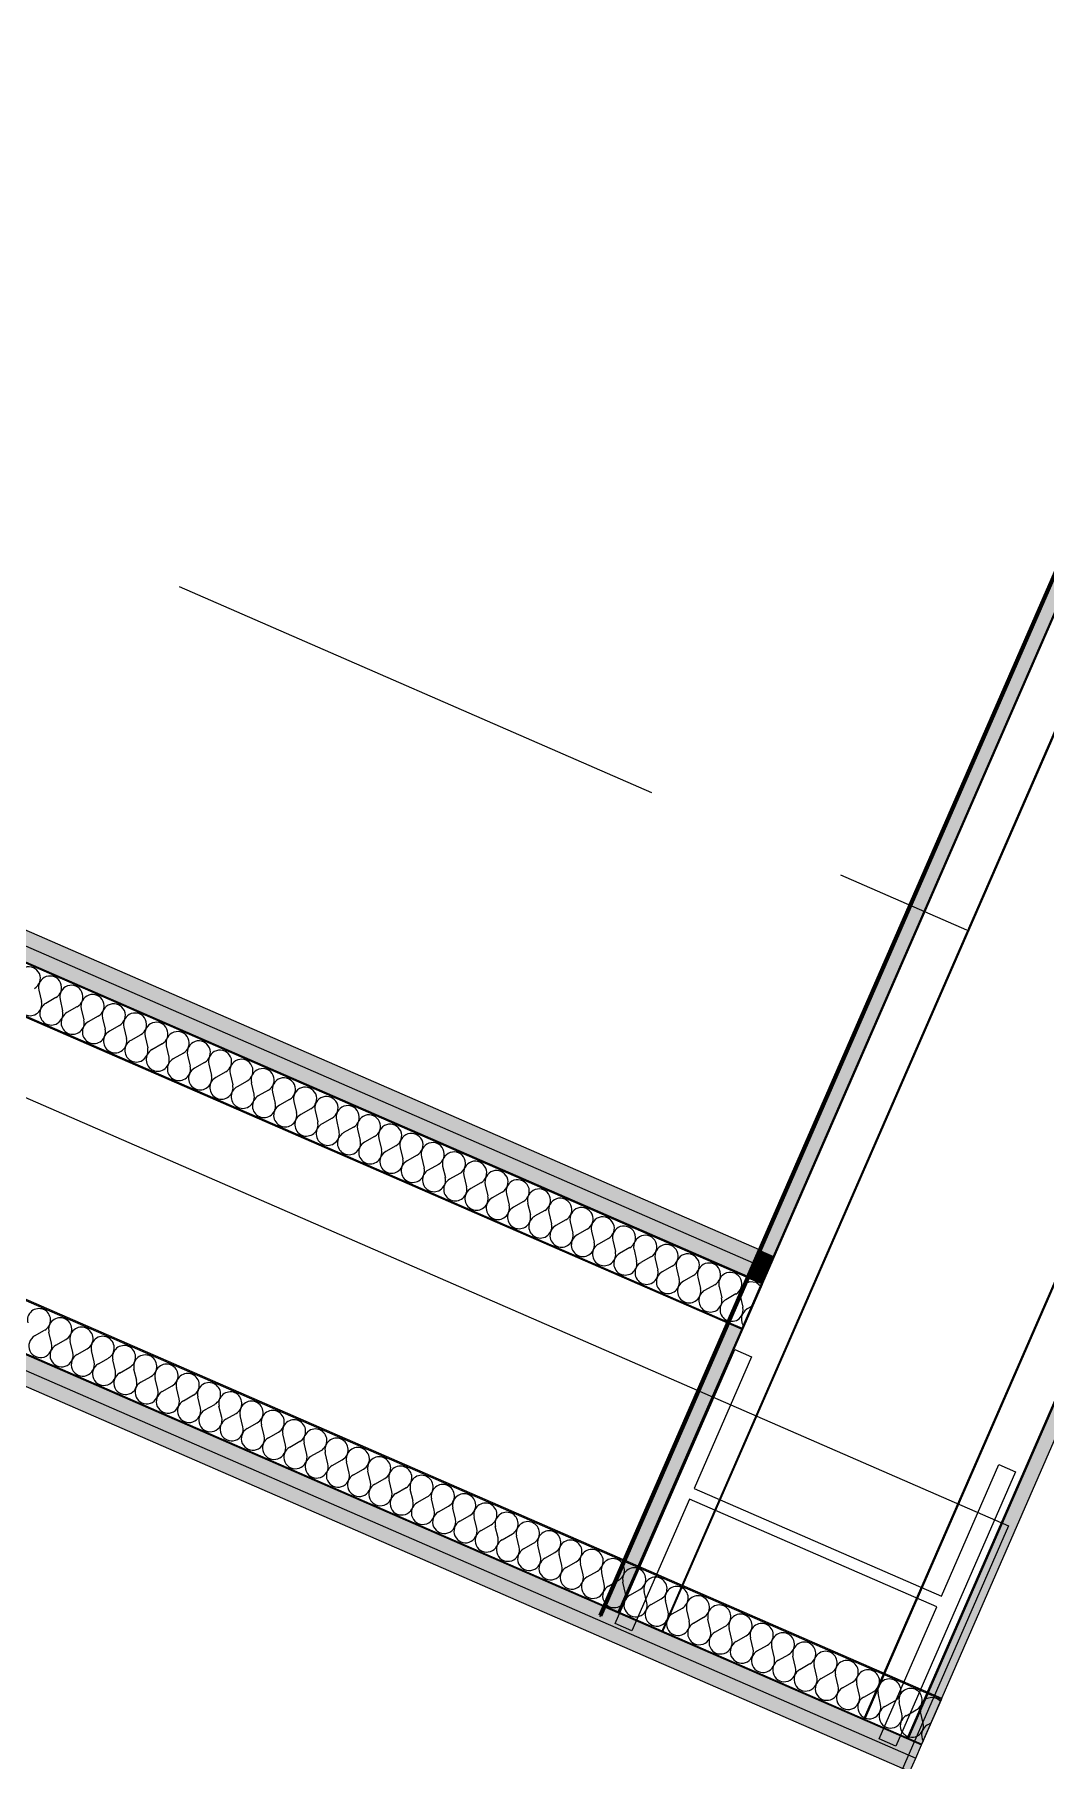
# Model space of a CAD drawing. Header units: millimetres. Extents: x -50172 to 90294, y -80883 to 25069.
# Drawn here: x -39443 to -38405, y -62961 to -61187 of the extents above; entities that cross this region are included whole.
import ezdxf
from ezdxf.enums import TextEntityAlignment as Align

# ---------------------------------------------------------------- set-up
doc = ezdxf.new("R2010")
doc.units = ezdxf.units.MM
doc.header["$MEASUREMENT"] = 0
doc.linetypes.add('Double Dashed', pattern=[1093.611073, 529.166651, -211.666656, 141.111112, -211.666656])
for name, color, linetype in [('A-25-M_Wall_Int', 7, 'Continuous'), ('COLUMN.IFC Import', 7, 'Continuous'), ('New_A-15-MG_Structural_Grid_Phase_2', 7, 'Continuous'), ('New_A-20-M_Floor_Slab', 7, 'Continuous'), ('New_A-25-M_Wall_Int', 7, 'Continuous')]:
    doc.layers.add(name, color=color, linetype=linetype)
for name, color, linetype, lineweight in [('A-25-M_Wall_Int_Pen_No__1', 7, 'Continuous', 13), ('A-25-M_Wall_Int_Pen_No__150', 7, 'Continuous', 0), ('COLUMN.IFC Import_Pen_No__2', 8, 'Continuous', 15), ('New_A-20-M_Floor_Slab_Pen_No__89', 8, 'Continuous', 20), ('New_A-25-M_Wall_Int_Pen_No__1', 7, 'Continuous', 13), ('New_A-25-M_Wall_Int_Pen_No__150', 7, 'Continuous', 0)]:
    doc.layers.add(name, color=color, linetype=linetype, lineweight=lineweight)
for name, color, linetype, lineweight, true_color in [('A-25-M_Wall_Int_Pen_No__107', 7, 'Continuous', 15, 0xa6a6a6), ('A-25-M_Wall_Int_Pen_No__81', 7, 'Continuous', 20, 0x6a6a6a), ('New_A-15-MG_Structural_Grid_Phase_2_Pen_No__222', 7, 'Continuous', 13, 0x65af33), ('New_A-25-M_Wall_Int_Pen_No__107', 7, 'Continuous', 15, 0xa6a6a6), ('New_A-25-M_Wall_Int_Pen_No__27', 7, 'Continuous', 50, 0x2a2a2a), ('New_A-25-M_Wall_Int_Pen_No__81', 7, 'Continuous', 20, 0x6a6a6a)]:
    doc.layers.add(name, color=color, linetype=linetype, lineweight=lineweight, true_color=true_color)
doc.styles.add('GENERATED_STYLE_4', font='')
doc.styles.get('GENERATED_STYLE_4').set_extended_font_data('Swis721 BT')

# ---------------------------------------------------------------- blocks, each defined once
blk = doc.blocks.new('Slab_63_1', base_point=(-42333.3, -61441.2))
at = {"layer": 'New_A-20-M_Floor_Slab_Pen_No__89', "linetype": 'Continuous', "flags": 128}
blk.add_lwpolyline([(-42333.3, -61441.2), (-41972.2, -61401.4), (-41891.3, -61215.9), (-38443.4, -62719.3), (-39389.4, -64888.8), (-38066.6, -65465.6), (-36669.5, -66074.8), (-37137.7, -67148.6), (-37136.7, -67149.1), (-38218.6, -69630.1, -0.146996), (-40926.5, -67202.7, -0.080916), (-41673.9, -65403.7, -0.028315)], format="xyb", close=True, dxfattribs=at)
blk = doc.blocks.new('*X551')
at = {"layer": 'New_A-25-M_Wall_Int_Pen_No__150', "linetype": 'Continuous'}
for p, q in [((-39439, -62169.1), (-39436.2, -62180.7)), ((-39421.5, -62176.7), (-39431.8, -62182.6)), ((-39417.1, -62178.6), (-39414.4, -62190.2)), ((-39399.7, -62186.2), (-39410, -62192.1)), ((-39395.3, -62188.1), (-39392.6, -62199.7)), ((-39377.8, -62195.8), (-39388.2, -62201.6)), ((-39373.5, -62197.7), (-39370.7, -62209.2)), ((-39356, -62205.3), (-39366.4, -62211.1)), ((-39351.7, -62207.2), (-39348.9, -62218.8)), ((-39334.2, -62214.8), (-39344.5, -62220.7)), ((-39329.8, -62216.7), (-39327.1, -62228.3)), ((-39312.4, -62224.3), (-39322.7, -62230.2)), ((-39308, -62226.2), (-39305.3, -62237.8)), ((-39290.5, -62233.8), (-39300.9, -62239.7)), ((-39286.2, -62235.7), (-39283.4, -62247.3)), ((-39268.7, -62243.3), (-39279.1, -62249.2)), ((-39264.4, -62245.2), (-39261.6, -62256.8)), ((-39246.9, -62252.8), (-39257.2, -62258.7)), ((-39242.5, -62254.7), (-39239.8, -62266.3)), ((-39225.1, -62262.4), (-39235.4, -62268.2)), ((-39220.7, -62264.3), (-39218, -62275.8)), ((-39203.2, -62271.9), (-39213.6, -62277.7)), ((-39198.9, -62273.8), (-39196.1, -62285.4)), ((-39181.4, -62281.4), (-39191.8, -62287.3)), ((-39177, -62283.3), (-39174.3, -62294.9)), ((-39159.6, -62290.9), (-39169.9, -62296.8)), ((-39155.2, -62292.8), (-39152.5, -62304.4)), ((-39137.8, -62300.4), (-39148.1, -62306.3)), ((-39133.4, -62302.3), (-39130.7, -62313.9)), ((-39115.9, -62309.9), (-39126.3, -62315.8)), ((-39111.6, -62311.8), (-39108.8, -62323.4)), ((-39094.1, -62319.5), (-39104.5, -62325.3)), ((-39089.7, -62321.4), (-39087, -62332.9)), ((-39072.3, -62329), (-39082.6, -62334.8)), ((-39067.9, -62330.9), (-39065.2, -62342.5)), ((-39050.5, -62338.5), (-39060.8, -62344.4)), ((-39046.1, -62340.4), (-39043.4, -62352)), ((-39028.6, -62348), (-39039, -62353.9)), ((-39024.3, -62349.9), (-39021.5, -62361.5)), ((-39006.8, -62357.5), (-39017.2, -62363.4)), ((-39002.4, -62359.4), (-38999.7, -62371)), ((-38985, -62367), (-38995.3, -62372.9)), ((-38980.6, -62368.9), (-38977.9, -62380.5)), ((-38963.2, -62376.5), (-38973.5, -62382.4)), ((-38958.8, -62378.4), (-38956.1, -62390)), ((-38941.3, -62386.1), (-38951.7, -62391.9)), ((-38937, -62388), (-38934.2, -62399.5)), ((-38919.5, -62395.6), (-38929.9, -62401.4)), ((-38915.1, -62397.5), (-38912.4, -62409.1)), ((-38897.7, -62405.1), (-38908, -62411)), ((-38893.3, -62407), (-38890.6, -62418.6)), ((-38875.9, -62414.6), (-38886.2, -62420.5)), ((-38871.5, -62416.5), (-38868.8, -62428.1)), ((-38854, -62424.1), (-38864.4, -62430)), ((-38849.7, -62426), (-38846.9, -62437.6)), ((-38832.2, -62433.6), (-38842.6, -62439.5)), ((-38827.8, -62435.5), (-38825.1, -62447.1)), ((-38810.4, -62443.1), (-38820.7, -62449)), ((-38806, -62445.1), (-38803.3, -62456.6)), ((-38788.6, -62452.7), (-38798.9, -62458.5)), ((-38784.2, -62454.6), (-38781.4, -62466.2)), ((-38766.7, -62462.2), (-38777.1, -62468.1)), ((-38762.4, -62464.1), (-38759.6, -62475.7)), ((-38744.9, -62471.7), (-38755.3, -62477.6)), ((-38740.5, -62473.6), (-38737.8, -62485.2)), ((-38723.1, -62481.2), (-38733.4, -62487.1))]:
    blk.add_line(p, q, dxfattribs=at)
for centre, start, end in [((-39449.2, -62156.9), 299.5743, 193.3141), ((-39427.4, -62166.4), 299.5743, 193.3141), ((-39405.5, -62175.9), 299.5743, 193.3141), ((-39383.7, -62185.4), 299.5743, 193.3141), ((-39447.8, -62183.4), 246.4442, 13.3141), ((-39426, -62193), 119.5743, 246.4442), ((-39426, -62193), 246.4442, 13.3141), ((-39361.9, -62194.9), 299.5743, 193.3141), ((-39404.1, -62202.5), 119.5743, 246.4442), ((-39404.1, -62202.5), 246.4442, 13.3141), ((-39382.3, -62212), 119.5743, 246.4442), ((-39382.3, -62212), 246.4442, 13.3141), ((-39340.1, -62204.4), 299.5743, 193.3141), ((-39318.2, -62213.9), 299.5743, 193.3141), ((-39360.5, -62221.5), 119.5743, 246.4442), ((-39360.5, -62221.5), 246.4442, 13.3141), ((-39338.7, -62231), 119.5743, 246.4442), ((-39296.4, -62223.5), 299.5743, 193.3141), ((-39274.6, -62233), 299.5743, 193.3141), ((-39338.7, -62231), 246.4442, 13.3141), ((-39316.8, -62240.5), 119.5743, 246.4442), ((-39316.8, -62240.5), 246.4442, 13.3141), ((-39295, -62250), 119.5743, 246.4442), ((-39252.8, -62242.5), 299.5743, 193.3141), ((-39230.9, -62252), 299.5743, 193.3141), ((-39295, -62250), 246.4442, 13.3141), ((-39273.2, -62259.6), 119.5743, 246.4442), ((-39273.2, -62259.6), 246.4442, 13.3141), ((-39251.4, -62269.1), 119.5743, 246.4442), ((-39209.1, -62261.5), 299.5743, 193.3141), ((-39187.3, -62271), 299.5743, 193.3141), ((-39251.4, -62269.1), 246.4442, 13.3141), ((-39229.5, -62278.6), 119.5743, 246.4442), ((-39229.5, -62278.6), 246.4442, 13.3141), ((-39207.7, -62288.1), 119.5743, 246.4442), ((-39165.5, -62280.6), 299.5743, 193.3141), ((-39143.6, -62290.1), 299.5743, 193.3141), ((-39207.7, -62288.1), 246.4442, 13.3141), ((-39185.9, -62297.6), 119.5743, 246.4442), ((-39185.9, -62297.6), 246.4442, 13.3141), ((-39164.1, -62307.1), 119.5743, 246.4442), ((-39121.8, -62299.6), 299.5743, 193.3141), ((-39100, -62309.1), 299.5743, 193.3141), ((-39164.1, -62307.1), 246.4442, 13.3141), ((-39142.2, -62316.6), 119.5743, 246.4442), ((-39142.2, -62316.6), 246.4442, 13.3141), ((-39120.4, -62326.2), 119.5743, 246.4442), ((-39078.2, -62318.6), 299.5743, 193.3141), ((-39120.4, -62326.2), 246.4442, 13.3141), ((-39098.6, -62335.7), 119.5743, 246.4442), ((-39098.6, -62335.7), 246.4442, 13.3141), ((-39056.3, -62328.1), 299.5743, 193.3141), ((-39034.5, -62337.6), 299.5743, 193.3141), ((-39076.8, -62345.2), 119.5743, 246.4442), ((-39076.8, -62345.2), 246.4442, 13.3141), ((-39054.9, -62354.7), 119.5743, 246.4442), ((-39012.7, -62347.2), 299.5743, 193.3141), ((-38990.9, -62356.7), 299.5743, 193.3141), ((-39054.9, -62354.7), 246.4442, 13.3141), ((-39033.1, -62364.2), 119.5743, 246.4442), ((-39033.1, -62364.2), 246.4442, 13.3141), ((-39011.3, -62373.7), 119.5743, 246.4442), ((-38969, -62366.2), 299.5743, 193.3141), ((-38947.2, -62375.7), 299.5743, 193.3141), ((-39011.3, -62373.7), 246.4442, 13.3141), ((-38989.5, -62383.3), 119.5743, 246.4442), ((-38989.5, -62383.3), 246.4442, 13.3141), ((-38967.6, -62392.8), 119.5743, 246.4442), ((-38925.4, -62385.2), 299.5743, 193.3141), ((-38903.6, -62394.7), 299.5743, 193.3141), ((-38967.6, -62392.8), 246.4442, 13.3141), ((-38945.8, -62402.3), 119.5743, 246.4442), ((-38945.8, -62402.3), 246.4442, 13.3141), ((-38924, -62411.8), 119.5743, 246.4442), ((-38881.7, -62404.2), 299.5743, 193.3141), ((-38859.9, -62413.8), 299.5743, 193.3141), ((-38924, -62411.8), 246.4442, 13.3141), ((-38902.2, -62421.3), 119.5743, 246.4442), ((-38902.2, -62421.3), 246.4442, 13.3141), ((-38880.3, -62430.8), 119.5743, 246.4442), ((-38838.1, -62423.3), 299.5743, 193.3141), ((-38816.3, -62432.8), 299.5743, 193.3141), ((-38880.3, -62430.8), 246.4442, 13.3141), ((-38858.5, -62440.3), 119.5743, 246.4442), ((-38858.5, -62440.3), 246.4442, 13.3141), ((-38836.7, -62449.9), 119.5743, 246.4442), ((-38794.4, -62442.3), 299.5743, 193.3141), ((-38772.6, -62451.8), 299.5743, 193.3141), ((-38836.7, -62449.9), 246.4442, 13.3141), ((-38814.9, -62459.4), 119.5743, 246.4442), ((-38814.9, -62459.4), 246.4442, 13.3141), ((-38750.8, -62461.3), 299.5743, 193.3141), ((-38793, -62468.9), 119.5743, 246.4442), ((-38793, -62468.9), 246.4442, 13.3141), ((-38771.2, -62478.4), 119.5743, 246.4442), ((-38729, -62470.9), 299.5743, 193.3141), ((-38707.1, -62480.4), 128.3153, 184.5655), ((-38771.2, -62478.4), 246.4442, 13.3141), ((-38749.4, -62487.9), 119.5743, 246.4442), ((-38749.4, -62487.9), 246.4442, 13.3141), ((-38727.6, -62497.4), 119.5743, 246.4442), ((-38727.6, -62497.4), 246.4442, 253.2141)]:
    blk.add_arc(centre, 11.9, start, end, dxfattribs=at)
blk = doc.blocks.new('Wall_133_1', base_point=(-38372.8, -62578))
at = {"layer": 'New_A-25-M_Wall_Int_Pen_No__107', "linetype": 'Continuous'}
for points in [[(-38699.1, -62435.8), (-45047.7, -59668), (-45053.7, -59681.7), (-38705.1, -62449.5)], [(-38705.1, -62449.5), (-45053.7, -59681.7), (-45059.7, -59695.5), (-38711.1, -62463.3)]]:
    blk.add_hatch(color=256, dxfattribs=at).paths.add_polyline_path(points)
at = {"layer": 'New_A-25-M_Wall_Int_Pen_No__81', "linetype": 'Continuous', "lineweight": 0, "true_color": 0x353535}
for points in [[(-38711.1, -62463.3), (-45059.7, -59695.5), (-45060.1, -59696.4), (-38711.5, -62464.2)], [(-44550.3, -59974.3), (-38731.9, -62510.9), (-38731.5, -62510), (-44549.9, -59973.3)]]:
    blk.add_hatch(color=250, dxfattribs=at).paths.add_polyline_path(points)
at = {"layer": 'New_A-25-M_Wall_Int_Pen_No__1', "linetype": 'Continuous'}
for p, q in [((-38705.1, -62449.5), (-45053.7, -59681.7)), ((-38711.5, -62464.2), (-45060.1, -59696.4)), ((-38711.1, -62463.3), (-45059.7, -59695.5)), ((-38731.5, -62510), (-44549.9, -59973.3)), ((-38705.1, -62449.5), (-38699.1, -62435.8)), ((-38711.1, -62463.3), (-38705.1, -62449.5)), ((-38731.5, -62510), (-38711.5, -62464.2)), ((-38711.5, -62464.2), (-38711.1, -62463.3)), ((-38731.9, -62510.9), (-38731.5, -62510))]:
    blk.add_line(p, q, dxfattribs=at)
at = {"layer": 'New_A-25-M_Wall_Int_Pen_No__1', "linetype": 'Continuous', "flags": 128}
for points in [[(-38699.1, -62435.8), (-45047.7, -59668)], [(-44550.3, -59974.3), (-38731.9, -62510.9)], [(-38698.2, -62436.2), (-38704.2, -62449.9)], [(-38704.2, -62449.9), (-38731, -62511.3)]]:
    blk.add_lwpolyline(points, dxfattribs=at)
at = {"layer": 'New_A-25-M_Wall_Int', "color": 250, "lineweight": 50, "true_color": 0x2a2a2a}
blk.add_blockref('*X551', (0, 0), dxfattribs=at)
blk = doc.blocks.new('Wall_202_1', base_point=(-32819.6, -48952))
at = {"layer": 'New_A-25-M_Wall_Int_Pen_No__81', "linetype": 'Continuous', "lineweight": 0, "true_color": 0x353535}
blk.add_hatch(color=250, dxfattribs=at).paths.add_polyline_path([(-32819.6, -48952), (-38862.9, -62811.4), (-38862, -62811.8), (-32818.6, -48952.4)])
at = {"layer": 'New_A-25-M_Wall_Int_Pen_No__27', "linetype": 'Continuous', "flags": 128}
for points in [[(-32819.6, -48952), (-38862.9, -62811.4)], [(-38862, -62811.8), (-32818.6, -48952.4)], [(-38862.9, -62811.4), (-38862, -62811.8)]]:
    blk.add_lwpolyline(points, dxfattribs=at)
blk = doc.blocks.new('*X655')
at = {"layer": 'A-25-M_Wall_Int_Pen_No__150', "linetype": 'Continuous'}
for p, q in [((-39443.2, -62524.3), (-39432.9, -62518.4)), ((-39425.7, -62531.9), (-39428.5, -62520.3)), ((-39421.4, -62533.8), (-39411, -62527.9)), ((-39403.9, -62541.4), (-39406.7, -62529.9)), ((-39399.6, -62543.3), (-39389.2, -62537.5)), ((-39382.1, -62551), (-39384.8, -62539.4)), ((-39377.7, -62552.9), (-39367.4, -62547)), ((-39360.3, -62560.5), (-39363, -62548.9)), ((-39355.9, -62562.4), (-39345.6, -62556.5)), ((-39338.4, -62570), (-39341.2, -62558.4)), ((-39334.1, -62571.9), (-39323.7, -62566)), ((-39316.6, -62579.5), (-39319.4, -62567.9)), ((-39312.3, -62581.4), (-39301.9, -62575.5)), ((-39294.8, -62589), (-39297.5, -62577.4)), ((-39290.4, -62590.9), (-39280.1, -62585)), ((-39273, -62598.5), (-39275.7, -62587)), ((-39268.6, -62600.4), (-39258.3, -62594.6)), ((-39251.1, -62608.1), (-39253.9, -62596.5)), ((-39246.8, -62610), (-39236.4, -62604.1)), ((-39229.3, -62617.6), (-39232.1, -62606)), ((-39225, -62619.5), (-39214.6, -62613.6)), ((-39207.5, -62627.1), (-39210.2, -62615.5)), ((-39203.1, -62629), (-39192.8, -62623.1)), ((-39185.7, -62636.6), (-39188.4, -62625)), ((-39181.3, -62638.5), (-39171, -62632.6)), ((-39163.8, -62646.1), (-39166.6, -62634.5)), ((-39159.5, -62648), (-39149.1, -62642.1)), ((-39142, -62655.6), (-39144.8, -62644.1)), ((-39137.7, -62657.5), (-39127.3, -62651.7)), ((-39120.2, -62665.2), (-39122.9, -62653.6)), ((-39115.8, -62667.1), (-39105.5, -62661.2)), ((-39098.4, -62674.7), (-39101.1, -62663.1)), ((-39094, -62676.6), (-39083.7, -62670.7)), ((-39076.5, -62684.2), (-39079.3, -62672.6)), ((-39072.2, -62686.1), (-39061.8, -62680.2)), ((-39054.7, -62693.7), (-39057.5, -62682.1)), ((-39050.4, -62695.6), (-39040, -62689.7)), ((-39032.9, -62703.2), (-39035.6, -62691.6)), ((-39028.5, -62705.1), (-39018.2, -62699.2)), ((-39011.1, -62712.7), (-39013.8, -62701.2)), ((-39006.7, -62714.6), (-38996.4, -62708.8)), ((-38989.2, -62722.3), (-38992, -62710.7)), ((-38984.9, -62724.2), (-38974.5, -62718.3)), ((-38967.4, -62731.8), (-38970.2, -62720.2)), ((-38963.1, -62733.7), (-38952.7, -62727.8)), ((-38945.6, -62741.3), (-38948.3, -62729.7)), ((-38941.2, -62743.2), (-38930.9, -62737.3)), ((-38923.8, -62750.8), (-38926.5, -62739.2)), ((-38919.4, -62752.7), (-38909.1, -62746.8)), ((-38902, -62760.3), (-38904.7, -62748.7)), ((-38897.6, -62762.2), (-38887.2, -62756.3)), ((-38880.1, -62769.8), (-38882.9, -62758.3)), ((-38875.8, -62771.7), (-38865.4, -62765.9)), ((-38858.3, -62779.4), (-38861, -62767.8)), ((-38853.9, -62781.3), (-38843.6, -62775.4)), ((-38836.5, -62788.9), (-38839.2, -62777.3)), ((-38832.1, -62790.8), (-38821.8, -62784.9)), ((-38814.7, -62798.4), (-38817.4, -62786.8)), ((-38810.3, -62800.3), (-38799.9, -62794.4)), ((-38792.8, -62807.9), (-38795.6, -62796.3)), ((-38788.5, -62809.8), (-38778.1, -62803.9)), ((-38771, -62817.4), (-38773.7, -62805.8)), ((-38766.6, -62819.3), (-38756.3, -62813.4)), ((-38749.2, -62826.9), (-38751.9, -62815.4)), ((-38744.8, -62828.8), (-38734.5, -62823)), ((-38727.4, -62836.5), (-38730.1, -62824.9)), ((-38723, -62838.4), (-38712.6, -62832.5)), ((-38705.5, -62846), (-38708.3, -62834.4)), ((-38701.2, -62847.9), (-38690.8, -62842)), ((-38683.7, -62855.5), (-38686.4, -62843.9)), ((-38679.3, -62857.4), (-38669, -62851.5)), ((-38661.9, -62865), (-38664.6, -62853.4)), ((-38657.5, -62866.9), (-38647.2, -62861)), ((-38640.1, -62874.5), (-38642.8, -62862.9)), ((-38635.7, -62876.4), (-38625.3, -62870.5)), ((-38618.2, -62884), (-38621, -62872.5)), ((-38613.9, -62885.9), (-38603.5, -62880.1)), ((-38596.4, -62893.6), (-38599.1, -62882)), ((-38592, -62895.5), (-38581.7, -62889.6)), ((-38574.6, -62903.1), (-38577.3, -62891.5)), ((-38570.2, -62905), (-38559.9, -62899.1)), ((-38552.8, -62912.6), (-38555.5, -62901)), ((-38548.4, -62914.5), (-38538, -62908.6)), ((-38530.9, -62922.1), (-38533.7, -62910.5)), ((-38526.6, -62924), (-38522.7, -62921.8))]:
    blk.add_line(p, q, dxfattribs=at)
for centre, start, end in [((-39438.7, -62508.1), 66.4404, 193.3103), ((-39438.7, -62508.1), 299.5705, 66.4404), ((-39416.9, -62517.6), 66.4404, 193.3103), ((-39416.9, -62517.6), 299.5705, 66.4404), ((-39437.3, -62534.7), 119.5705, 13.3103), ((-39395.1, -62527.1), 66.4404, 193.3103), ((-39395.1, -62527.1), 299.5705, 66.4404), ((-39373.3, -62536.6), 66.4404, 193.3103), ((-39373.3, -62536.6), 299.5705, 66.4404), ((-39415.5, -62544.2), 119.5705, 13.3103), ((-39393.7, -62553.7), 119.5705, 13.3103), ((-39351.4, -62546.1), 66.4404, 193.3103), ((-39351.4, -62546.1), 299.5705, 66.4404), ((-39329.6, -62555.7), 66.4404, 193.3103), ((-39329.6, -62555.7), 299.5705, 66.4404), ((-39371.9, -62563.2), 119.5705, 13.3103), ((-39350, -62572.7), 119.5705, 13.3103), ((-39307.8, -62565.2), 66.4404, 193.3103), ((-39307.8, -62565.2), 299.5705, 66.4404), ((-39286, -62574.7), 66.4404, 193.3103), ((-39286, -62574.7), 299.5705, 66.4404), ((-39328.2, -62582.2), 119.5705, 13.3103), ((-39306.4, -62591.8), 119.5705, 13.3103), ((-39264.1, -62584.2), 66.4404, 193.3103), ((-39264.1, -62584.2), 299.5705, 66.4404), ((-39242.3, -62593.7), 66.4404, 193.3103), ((-39284.6, -62601.3), 119.5705, 13.3103), ((-39242.3, -62593.7), 299.5705, 66.4404), ((-39220.5, -62603.2), 66.4404, 193.3103), ((-39220.5, -62603.2), 299.5705, 66.4404), ((-39262.7, -62610.8), 119.5705, 13.3103), ((-39240.9, -62620.3), 119.5705, 13.3103), ((-39198.7, -62612.8), 66.4404, 193.3103), ((-39198.7, -62612.8), 299.5705, 66.4404), ((-39176.8, -62622.3), 66.4404, 193.3103), ((-39176.8, -62622.3), 299.5705, 66.4404), ((-39219.1, -62629.8), 119.5705, 13.3103), ((-39197.3, -62639.3), 119.5705, 13.3103), ((-39155, -62631.8), 66.4404, 193.3103), ((-39155, -62631.8), 299.5705, 66.4404), ((-39133.2, -62641.3), 66.4404, 193.3103), ((-39133.2, -62641.3), 299.5705, 66.4404), ((-39175.4, -62648.9), 119.5705, 13.3103), ((-39153.6, -62658.4), 119.5705, 13.3103), ((-39111.4, -62650.8), 66.4404, 193.3103), ((-39111.4, -62650.8), 299.5705, 66.4404), ((-39089.5, -62660.3), 66.4404, 193.3103), ((-39089.5, -62660.3), 299.5705, 66.4404), ((-39131.8, -62667.9), 119.5705, 13.3103), ((-39110, -62677.4), 119.5705, 13.3103), ((-39067.7, -62669.9), 66.4404, 193.3103), ((-39067.7, -62669.9), 299.5705, 66.4404), ((-39045.9, -62679.4), 66.4404, 193.3103), ((-39045.9, -62679.4), 299.5705, 66.4404), ((-39088.1, -62686.9), 119.5705, 13.3103), ((-39066.3, -62696.4), 119.5705, 13.3103), ((-39024.1, -62688.9), 66.4404, 193.3103), ((-39024.1, -62688.9), 299.5705, 66.4404), ((-39002.2, -62698.4), 66.4404, 193.3103), ((-39002.2, -62698.4), 299.5705, 66.4404), ((-39044.5, -62706), 119.5705, 13.3103), ((-39022.7, -62715.5), 119.5705, 13.3103), ((-38980.4, -62707.9), 66.4404, 193.3103), ((-38980.4, -62707.9), 299.5705, 66.4404), ((-38958.6, -62717.4), 66.4404, 193.3103), ((-39000.8, -62725), 119.5705, 13.3103), ((-38958.6, -62717.4), 299.5705, 66.4404), ((-38936.8, -62727), 66.4404, 193.3103), ((-38936.8, -62727), 299.5705, 66.4404), ((-38979, -62734.5), 119.5705, 13.3103), ((-38957.2, -62744), 119.5705, 13.3103), ((-38914.9, -62736.5), 66.4404, 193.3103), ((-38914.9, -62736.5), 299.5705, 66.4404), ((-38893.1, -62746), 66.4404, 193.3103), ((-38893.1, -62746), 299.5705, 66.4404), ((-38935.4, -62753.5), 119.5705, 13.3103), ((-38913.5, -62763.1), 119.5705, 13.3103), ((-38871.3, -62755.5), 66.4404, 193.3103), ((-38871.3, -62755.5), 299.5705, 66.4404), ((-38849.5, -62765), 66.4404, 193.3103), ((-38849.5, -62765), 299.5705, 66.4404), ((-38891.7, -62772.6), 119.5705, 13.3103), ((-38869.9, -62782.1), 119.5705, 13.3103), ((-38827.6, -62774.5), 66.4404, 193.3103), ((-38827.6, -62774.5), 299.5705, 66.4404), ((-38805.8, -62784.1), 66.4404, 193.3103), ((-38805.8, -62784.1), 299.5705, 66.4404), ((-38848.1, -62791.6), 119.5705, 13.3103), ((-38826.2, -62801.1), 119.5705, 13.3103), ((-38784, -62793.6), 66.4404, 193.3103), ((-38784, -62793.6), 299.5705, 66.4404), ((-38762.2, -62803.1), 66.4404, 193.3103), ((-38762.2, -62803.1), 299.5705, 66.4404), ((-38804.4, -62810.6), 119.5705, 13.3103), ((-38782.6, -62820.2), 119.5705, 13.3103), ((-38740.3, -62812.6), 66.4404, 193.3103), ((-38740.3, -62812.6), 299.5705, 66.4404), ((-38718.5, -62822.1), 66.4404, 193.3103), ((-38718.5, -62822.1), 299.5705, 66.4404), ((-38760.8, -62829.7), 119.5705, 13.3103), ((-38738.9, -62839.2), 119.5705, 13.3103), ((-38696.7, -62831.6), 66.4404, 193.3103), ((-38696.7, -62831.6), 299.5705, 66.4404), ((-38674.9, -62841.2), 66.4404, 193.3103), ((-38717.1, -62848.7), 119.5705, 13.3103), ((-38695.3, -62858.2), 119.5705, 13.3103), ((-38674.9, -62841.2), 299.5705, 66.4404), ((-38653, -62850.7), 66.4404, 193.3103), ((-38653, -62850.7), 299.5705, 66.4404), ((-38673.5, -62867.7), 119.5705, 13.3103), ((-38631.2, -62860.2), 66.4404, 193.3103), ((-38631.2, -62860.2), 299.5705, 66.4404), ((-38609.4, -62869.7), 66.4404, 193.3103), ((-38609.4, -62869.7), 299.5705, 66.4404), ((-38651.6, -62877.3), 119.5705, 13.3103), ((-38629.8, -62886.8), 119.5705, 13.3103), ((-38587.6, -62879.2), 66.4404, 193.3103), ((-38587.6, -62879.2), 299.5705, 66.4404), ((-38565.7, -62888.7), 66.4404, 193.3103), ((-38565.7, -62888.7), 299.5705, 66.4404), ((-38608, -62896.3), 119.5705, 13.3103), ((-38586.2, -62905.8), 119.5705, 13.3103), ((-38543.9, -62898.3), 66.4404, 193.3103), ((-38543.9, -62898.3), 299.5705, 66.4404), ((-38522.1, -62907.8), 66.4404, 193.3103), ((-38522.1, -62907.8), 41.3744, 66.4404), ((-38564.3, -62915.3), 119.5705, 13.3103), ((-38542.5, -62924.8), 119.5705, 13.3103), ((-38520.7, -62934.4), 119.5705, 211.2471)]:
    blk.add_arc(centre, 11.9, start, end, dxfattribs=at)
blk = doc.blocks.new('Wall_205_1', base_point=(-38544.6, -62972))
at = {"layer": 'A-25-M_Wall_Int_Pen_No__107', "linetype": 'Continuous'}
for points in [[(-41668.7, -61593.4), (-41668.6, -61593.5), (-38538.6, -62958.3), (-38532.6, -62944.5), (-41670.7, -61576.2, 0.000117)], [(-41650.7, -61617.6), (-38544.6, -62972), (-38538.6, -62958.3), (-41652.7, -61600.4, 0.000117)]]:
    blk.add_hatch(color=256, dxfattribs=at).paths.add_polyline_path(points)
at = {"layer": 'A-25-M_Wall_Int_Pen_No__81', "linetype": 'Continuous', "lineweight": 0, "true_color": 0x353535}
for points in [[(-41747.5, -61487.1), (-38512.2, -62897.8), (-38511.8, -62896.9), (-41747.6, -61485.9)], [(-41686.6, -61569.2), (-41686.5, -61569.3), (-38532.6, -62944.5), (-38532.2, -62943.6), (-41686.7, -61568.1)]]:
    blk.add_hatch(color=250, dxfattribs=at).paths.add_polyline_path(points)
at = {"layer": 'A-25-M_Wall_Int_Pen_No__1', "linetype": 'Continuous'}
for p, q in [((-41747.5, -61487.1), (-38512.2, -62897.8)), ((-41687.7, -61567.7), (-38532.2, -62943.6)), ((-41686.5, -61569.3), (-38532.6, -62944.5)), ((-41668.6, -61593.5), (-38538.6, -62958.3))]:
    blk.add_line(p, q, dxfattribs=at)
at = {"layer": 'A-25-M_Wall_Int_Pen_No__1', "linetype": 'Continuous', "flags": 128}
for points in [[(-38511.8, -62896.9), (-41748.7, -61485.4)], [(-41650.7, -61617.6), (-38544.6, -62972)], [(-38532.2, -62943.6), (-38512.2, -62897.8)], [(-38512.2, -62897.8), (-38511.8, -62896.9)], [(-38538.6, -62958.3), (-38532.6, -62944.5)], [(-38532.6, -62944.5), (-38532.2, -62943.6)], [(-38544.6, -62972), (-38538.6, -62958.3)]]:
    blk.add_lwpolyline(points, dxfattribs=at)
at = {"layer": 'A-25-M_Wall_Int', "color": 250, "lineweight": 50, "true_color": 0x2a2a2a}
blk.add_blockref('*X655', (0, 0), dxfattribs=at)
blk = doc.blocks.new('*X862')
at = {"layer": 'New_A-25-M_Wall_Int_Pen_No__150', "linetype": 'Continuous'}
for p, q in [((-38708.8, -62468.6), (-38713.2, -62470.5)), ((-38702.4, -62469.5), (-38708.8, -62468.6)), ((-38698, -62473.1), (-38702.4, -62469.5)), ((-38718.7, -62483.2), (-38716, -62494.7)), ((-38730, -62509), (-38729.2, -62509.2)), ((-38729.2, -62509.2), (-38725.9, -62509.2)), ((-38725.9, -62509.2), (-38722.7, -62508.3)), ((-38722.7, -62508.3), (-38719.9, -62506.6)), ((-38719.9, -62506.6), (-38717.7, -62504.1)), ((-38717.7, -62504.1), (-38716.3, -62501.2)), ((-38717.3, -62504.3), (-38717.6, -62507.6)), ((-38717.6, -62507.6), (-38717, -62510.8)), ((-38716.2, -62501.2), (-38717.3, -62504.3)), ((-38717, -62510.8), (-38715.6, -62513.6)), ((-38716.3, -62501.2), (-38715.7, -62498)), ((-38714.2, -62498.6), (-38716.2, -62501.2)), ((-38715.7, -62498), (-38716, -62494.7)), ((-38711.6, -62496.6), (-38714.2, -62498.6)), ((-38707.1, -62494), (-38711.6, -62496.6))]:
    blk.add_line(p, q, dxfattribs=at)
blk = doc.blocks.new('Wall_378_1', base_point=(-32635.2, -49419.9))
at = {"layer": 'A-25-M_Wall_Int_Pen_No__107', "linetype": 'Continuous'}
for points in [[(-38684.5, -62442.2), (-32810.9, -48972.3), (-32818.7, -48952.6), (-38698.2, -62436.2)], [(-34074.2, -52682.5), (-38546.4, -62938.5), (-38532.6, -62944.5), (-34060.5, -52688.5)], [(-38698.2, -62436.2), (-38704.2, -62449.9), (-38690.5, -62455.9), (-38684.5, -62442.2)], [(-38731, -62511.3), (-38858, -62802.6), (-38844.3, -62808.6), (-38717.2, -62517.3)]]:
    blk.add_hatch(color=256, dxfattribs=at).paths.add_polyline_path(points)
at = {"layer": 'A-25-M_Wall_Int_Pen_No__81', "linetype": 'Continuous', "lineweight": 0, "true_color": 0x353535}
for points in [[(-38695.5, -62470), (-32810.4, -48973.6), (-32810.9, -48972.3), (-38696.5, -62469.7)], [(-38798.4, -62828.6), (-32785.1, -49038.1), (-32785.6, -49036.8), (-38799.4, -62828.2)], [(-38591.3, -62919), (-32668.3, -49335.6), (-32668.8, -49334.3), (-38592.2, -62918.6)], [(-34069.1, -52668.4), (-38547.3, -62938.1), (-38546.4, -62938.5), (-34068.2, -52668.8)], [(-38696.9, -62470.6), (-38844.3, -62808.6), (-38843.4, -62809), (-38695.9, -62471)], [(-38696.5, -62469.7), (-38696.9, -62470.6), (-38695.9, -62471), (-38695.5, -62470)]]:
    blk.add_hatch(color=250, dxfattribs=at).paths.add_polyline_path(points)
at = {"layer": 'New_A-25-M_Wall_Int_Pen_No__107', "linetype": 'Continuous'}
blk.add_hatch(color=256, dxfattribs=at).paths.add_polyline_path([(-38704.2, -62449.9), (-38710.2, -62463.7), (-38696.5, -62469.7), (-38690.5, -62455.9)])
at = {"layer": 'New_A-25-M_Wall_Int_Pen_No__81', "linetype": 'Continuous', "lineweight": 0, "true_color": 0x353535}
for points in [[(-38710.2, -62463.7), (-38710.6, -62464.6), (-38696.9, -62470.6), (-38696.5, -62469.7)], [(-38730.6, -62510.4), (-38731, -62511.3), (-38717.2, -62517.3), (-38716.8, -62516.4)]]:
    blk.add_hatch(color=250, dxfattribs=at).paths.add_polyline_path(points)
at = {"layer": 'A-25-M_Wall_Int_Pen_No__1', "linetype": 'Continuous'}
for p, q in [((-38695.5, -62470), (-32810.4, -48973.6)), ((-38684.5, -62442.2), (-32810.9, -48972.3)), ((-38799.4, -62828.2), (-32785.6, -49036.8)), ((-38798.4, -62828.6), (-32785.1, -49038.1)), ((-38592.2, -62918.6), (-32668.8, -49334.3)), ((-38591.3, -62919), (-32668.3, -49335.6)), ((-38547.3, -62938.1), (-32643.5, -49398.8)), ((-38546.4, -62938.5), (-34068.2, -52668.8)), ((-38696.5, -62469.7), (-38690.5, -62455.9)), ((-38690.5, -62455.9), (-38684.5, -62442.2)), ((-38843.4, -62809), (-38695.9, -62471)), ((-38716.8, -62516.4), (-38696.9, -62470.6)), ((-38695.9, -62471), (-38695.5, -62470)), ((-38844.3, -62808.6), (-38717.2, -62517.3))]:
    blk.add_line(p, q, dxfattribs=at)
at = {"layer": 'A-25-M_Wall_Int_Pen_No__1', "linetype": 'Continuous', "flags": 128}
for points in [[(-32818.7, -48952.6), (-38698.2, -62436.2)], [(-38532.6, -62944.5), (-34060.5, -52688.5)], [(-38731, -62511.3), (-38858, -62802.6)], [(-38858, -62802.6), (-38532.6, -62944.5)]]:
    blk.add_lwpolyline(points, dxfattribs=at)
at = {"layer": 'New_A-25-M_Wall_Int_Pen_No__1', "linetype": 'Continuous'}
for p, q in [((-38690.5, -62455.9), (-38704.2, -62449.9)), ((-38710.6, -62464.6), (-38696.9, -62470.6)), ((-38696.5, -62469.7), (-38710.2, -62463.7)), ((-38730.6, -62510.4), (-38716.8, -62516.4)), ((-38731, -62511.3), (-38717.2, -62517.3))]:
    blk.add_line(p, q, dxfattribs=at)
at = {"layer": 'A-25-M_Wall_Int', "color": 250, "lineweight": 50, "true_color": 0x2a2a2a}
blk.add_blockref('*X862', (0, 0), dxfattribs=at)
blk = doc.blocks.new('Standard grid marker_8')
at = {"layer": 'New_A-15-MG_Structural_Grid_Phase_2_Pen_No__222', "linetype": 'Double Dashed'}
blk.add_line((705.1, 0), (12883.5, 0), dxfattribs=at)
at = {"layer": 'New_A-15-MG_Structural_Grid_Phase_2_Pen_No__222', "style": 'GENERATED_STYLE_4'}
blk.add_attdef('AC_MarkerText_1', text='', height=350, rotation=360, dxfattribs=at).set_placement((-500, 43.4), align=Align.MIDDLE_CENTER)
blk = doc.blocks.new('Column 165')
at = {"layer": 'COLUMN.IFC Import_Pen_No__2', "linetype": 'Continuous'}
for p, q in [((-153.7, 157.25), (153.7, 157.25)), ((-153.7, 138.55), (-153.7, 157.25)), ((153.7, 157.25), (153.7, 138.55)), ((-6, 138.55), (-153.7, 138.55)), ((-6, -138.55), (-6, 138.55)), ((6, 138.55), (6, -138.55)), ((153.7, 138.55), (6, 138.55)), ((-153.7, -138.55), (-6, -138.55)), ((-153.7, -157.25), (-153.7, -138.55)), ((6, -138.55), (153.7, -138.55)), ((153.7, -138.55), (153.7, -157.25)), ((153.7, -157.25), (-153.7, -157.25))]:
    blk.add_line(p, q, dxfattribs=at)

msp = doc.modelspace()

# ---------------------------------------------------------------- block references
at = {"layer": 'A-25-M_Wall_Int', "color": 250, "lineweight": 50, "true_color": 0x2a2a2a}
for name, p in [('Wall_378_1', (-32635.2, -49419.9)), ('Wall_205_1', (-38544.6, -62972))]:
    msp.add_blockref(name, p, dxfattribs=at)
at = {"layer": 'COLUMN.IFC Import', "linetype": 'Continuous', "zscale": 1000, "rotation": 66.44041158398767}
msp.add_blockref('Column 165', (-38641.6, -62741.9), dxfattribs=at)
at = {"layer": 'New_A-15-MG_Structural_Grid_Phase_2', "color": 8, "linetype": 'Continuous', "lineweight": 15, "zscale": 1000, "rotation": 336.440411583993}
msp.add_blockref('Standard grid marker_8', (-47960.9, -57975.6), dxfattribs=at)
at = {"layer": 'New_A-20-M_Floor_Slab', "color": 8, "linetype": 'Continuous', "lineweight": 20}
msp.add_blockref('Slab_63_1', (-42333.3, -61441.2), dxfattribs=at)
at = {"layer": 'New_A-25-M_Wall_Int', "color": 250, "lineweight": 50, "true_color": 0x2a2a2a}
for name, p in [('Wall_202_1', (-32819.6, -48952)), ('Wall_133_1', (-38372.8, -62578))]:
    msp.add_blockref(name, p, dxfattribs=at)

doc.saveas('drawing.dxf')
